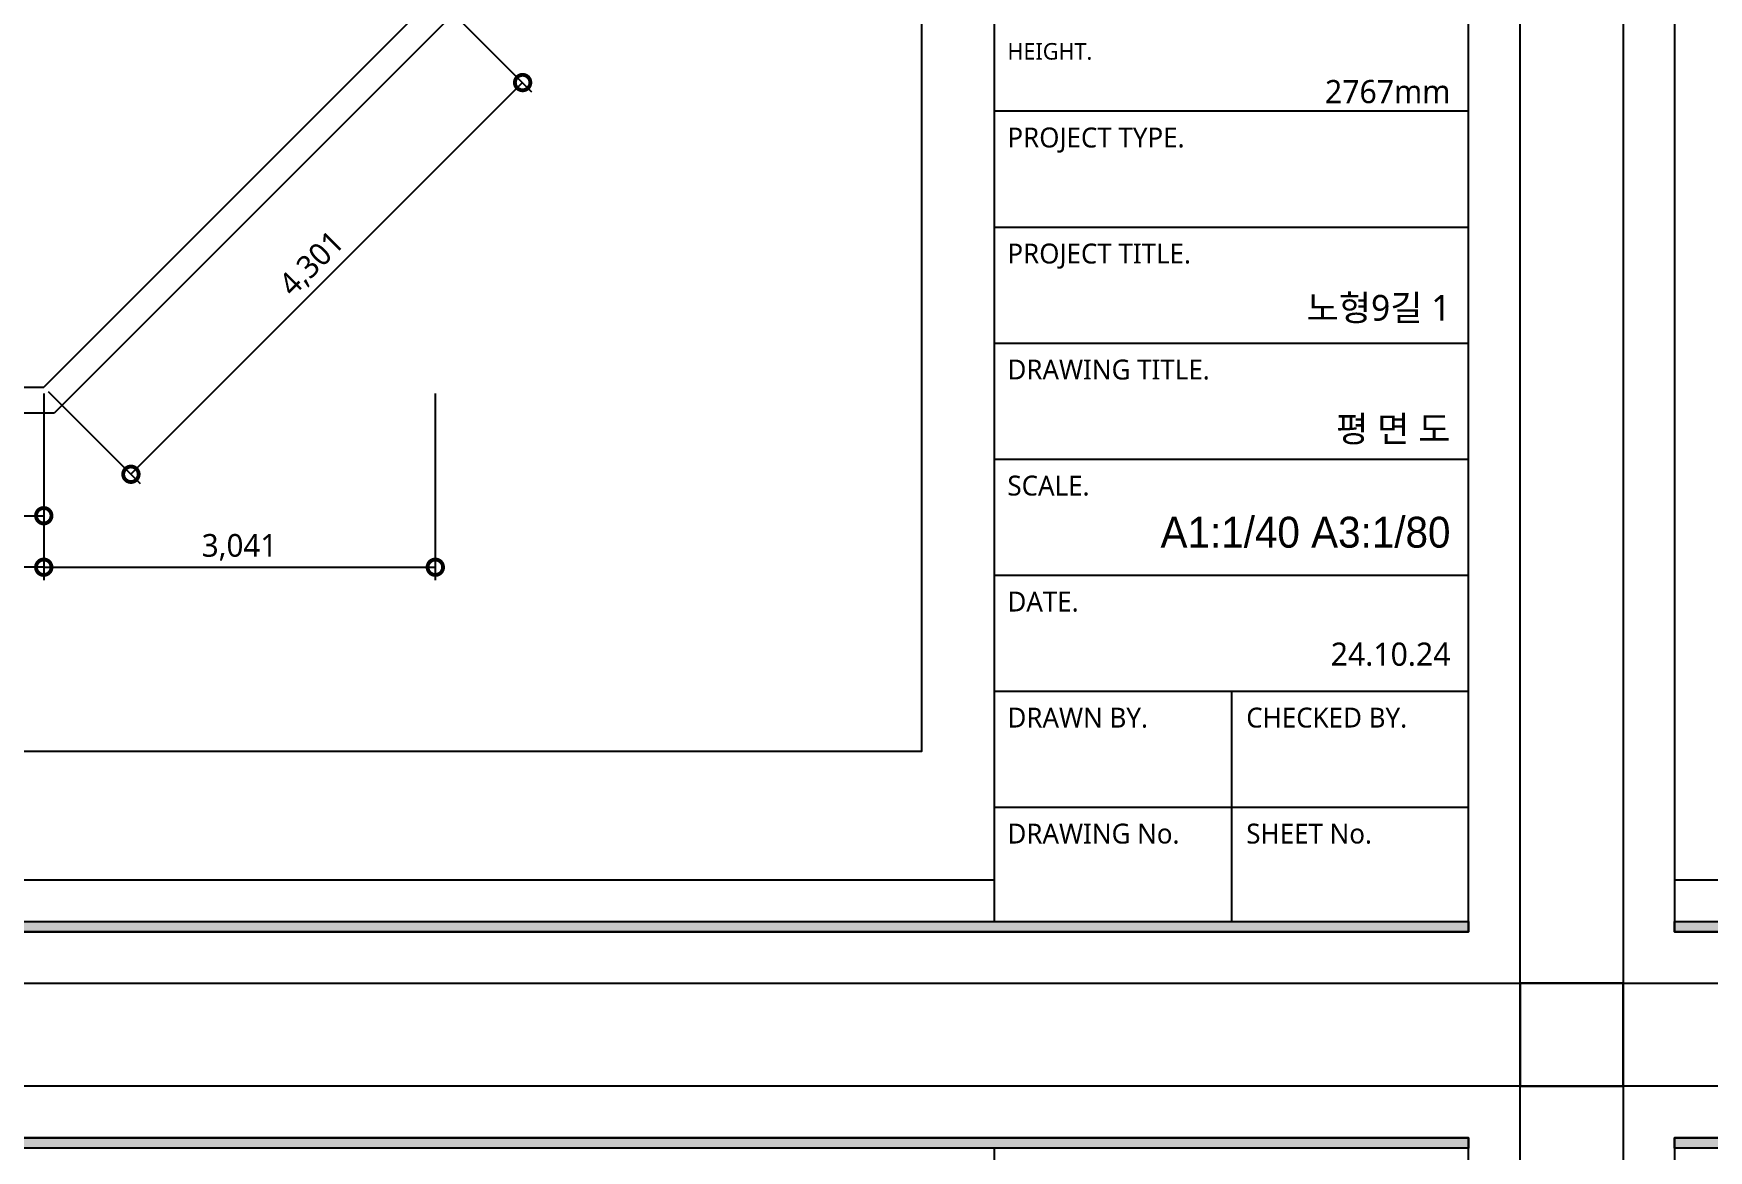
# Model space of a CAD drawing. Extents: x 11477420 to 23072185, y -28506554 to -14238804.
# Drawn here: x 11500275 to 11513284, y -14264664 to -14255989 of the extents above; entities that cross this region are included whole.
import ezdxf
from ezdxf.enums import TextEntityAlignment as Align

# ---------------------------------------------------------------- set-up
doc = ezdxf.new("R2010")
doc.units = 0
doc.header["$LTSCALE"] = 50
doc.header["$MEASUREMENT"] = 0
doc.layers.get('0').update_dxf_attribs({"linetype": 'CONTINUOUS'})
doc.layers.get('DEFPOINTS').update_dxf_attribs({"linetype": 'CONTINUOUS'})
for name, color, linetype in [('07-DIM WAL', 5, 'CONTINUOUS'), ('3.기호.계단선', 30, 'CONTINUOUS'), ('C-WIN', 4, 'CONTINUOUS'), ('F-SYM', 7, 'CONTINUOUS'), ('FORM(YOURNAME)-11', 1, 'CONTINUOUS'), ('FORM(YOURNAME)-11 @ 1', 1, 'CONTINUOUS')]:
    doc.layers.add(name, color=color, linetype=linetype)
doc.layers.add('Arch', color=8, linetype='CONTINUOUS', lineweight=0)
doc.styles.add('DAWIN', font='NanumSquareR.ttf')
doc.styles.add('YOURNAME', font='HY울릉도M.TTF')
doc.styles.add('맑은 고딕', font='malgun.ttf')
doc.linetypes.add('BATTING', pattern='A,0.00254,-2.54,[134,ltypeshp.shx,S=2.54,R=0,X=-2.54,Y=0],-5.08,[134,ltypeshp.shx,S=2.54,R=180,X=2.54,Y=0],-2.54', length=10.16254)
doc.dimstyles.new('80', dxfattribs={"dimscale": 80, "dimtxt": 2.2, "dimasz": 3, "dimexe": 1.25, "dimexo": 0.625, "dimtad": 1, "dimdec": 0, "dimzin": 0, "dimdsep": 46, "dimlunit": 6, "dimtxsty": 'DAWIN', "dimblk1": 'DOTSMALL', "dimblk2": 'DOTSMALL', "dimsah": 1, "dimcen": 0.001, "dimclrd": 1, "dimclre": 1, "dimclrt": 3, "dimadec": 0, "dimazin": 0, "dimtfac": 1, "dimtdec": 0, "dimtix": 1, "dimtmove": 2, "dimatfit": 3, "dimldrblk": 'DOTSMALL', "dimfxl": 0, "dimtolj": 1, "dimtzin": 0, "dimarcsym": 0})

# ---------------------------------------------------------------- blocks, each defined once
blk = doc.blocks.new('FORM-PLAN')
at = {"layer": 'FORM(YOURNAME)-11'}
h = blk.add_hatch(color=256, dxfattribs=at)
h.dxf.hatch_style = 1
h.paths.add_polyline_path([(-71444, 55115), (10556, 55115), (10556, 54915), (-71444, 54915)])
h.paths.add_polyline_path([(-71444, -2085), (10556, -2085), (10556, -2285), (-71444, -2285)])
at = {"layer": 'DEFPOINTS', "color": 158}
for p, q in [((1346, 54915), (1346, -2085)), ((1346, -1285), (-71444, -1285))]:
    blk.add_line(p, q, dxfattribs=at)
at = {"layer": 'DEFPOINTS', "color": 1}
for points in [[(-72444, 58115), (-72444, 56115), (-74444, 56115)], [(11556, 58115), (11556, 56115), (13556, 56115)], [(-72444, -5285), (-72444, -3285), (-74444, -3285)], [(11556, -5285), (11556, -3285), (13556, -3285)]]:
    blk.add_lwpolyline(points, dxfattribs=at)
at = {"layer": 'DEFPOINTS', "color": 158}
for points in [[(-71444, -2285), (10556, -2285), (10556, 55115), (-71444, 55115)], [(-69444, 53115), (-64, 53115), (-64, 1215), (-69444, 1215)]]:
    blk.add_lwpolyline(points, close=True, dxfattribs=at)
at = {"layer": 'FORM(YOURNAME)-11', "color": 14}
for p, q in [((1346, 13651), (10556, 13651)), ((1346, 11398), (10556, 11398)), ((1346, 9146), (10556, 9146)), ((1346, 6893), (10556, 6893)), ((1346, 4641), (10556, 4641)), ((1346, 2388), (10556, 2388)), ((5951, 2388), (5951, -2085)), ((1346, 136), (10556, 136))]:
    blk.add_line(p, q, dxfattribs=at)
at = {"layer": 'FORM(YOURNAME)-11', "color": 250}
blk.add_lwpolyline([(-72444, -3285), (11556, -3285), (11556, 56115), (-72444, 56115)], close=True, dxfattribs=at)
at = {"layer": 'FORM(YOURNAME)-11'}
for points in [[(-71444, 55115), (10556, 55115), (10556, 54915), (-71444, 54915)], [(-71444, -2085), (10556, -2085), (10556, -2285), (-71444, -2285)]]:
    blk.add_lwpolyline(points, close=True, dxfattribs=at)
at = {"layer": 'FORM(YOURNAME)-11', "color": 251, "style": '맑은 고딕'}
blk.add_text('HEIGHT.', height=321.8, dxfattribs=at).set_placement((1603, 14809), align=Align.MIDDLE_LEFT)
at = {"layer": 'FORM(YOURNAME)-11', "color": 14, "style": '맑은 고딕'}
for s, height, p in [('PROJECT TYPE.', 386.14, (1603, 13136)), ('PROJECT TITLE.', 386.14, (1603, 10883)), ('DRAWING TITLE.', 386.14, (1603, 8631)), ('SCALE.', 386.1, (1603, 6378)), ('DATE.', 386.1, (1603, 4126)), ('DRAWN BY.', 386.1, (1603, 1873)), ('CHECKED BY.', 386.14, (6240, 1873)), ('DRAWING No.', 386.14, (1603, -379)), ('SHEET No.', 386.1, (6240, -379))]:
    blk.add_text(s, height=height, dxfattribs=at).set_placement(p, align=Align.MIDDLE_LEFT)
at = {"layer": 'FORM(YOURNAME)-11', "color": 3, "style": 'YOURNAME'}
for tag, height, p in [('1', 450, (9905, 18188)), ('2', 450, (9905, 17544)), ('3', 450, (9905, 16257)), ('4', 450, (9905, 14326)), ('5', 515, (9905, 12009)), ('6', 515, (9905, 9757)), ('7', 515, (9905, 7504)), ('8', 515, (9905, 5252)), ('9', 515, (9905, 2999)), ('10', 515, (5655, 811)), ('11', 515, (9905, 747)), ('12', 515, (5655, -1441)), ('13', 515, (9905, -1441))]:
    blk.add_attdef(tag, text='', height=height, dxfattribs=at).set_placement(p, align=Align.MIDDLE_RIGHT)
blk = doc.blocks.new('*U527')
at = {"layer": 'F-SYM'}
ref = blk.add_blockref('FORM-PLAN', (11507198, -14262051), dxfattribs=dict(at, xscale=0.4, yscale=0.4, zscale=0.4))
ref.add_attrib('4', '2767mm', dxfattribs={"layer": 'FORM(YOURNAME)-11', "color": 3, "height": 180, "style": '맑은 고딕'}).set_placement((11511280, -14256350), align=Align.TOP_RIGHT)
ref.add_attrib('6', '노형9길 1', dxfattribs={"layer": 'FORM(YOURNAME)-11', "color": 3, "height": 200, "style": '맑은 고딕'}).set_placement((11511280, -14258019), align=Align.TOP_RIGHT)
ref.add_attrib('7', '평 면 도', dxfattribs={"layer": 'FORM(YOURNAME)-11', "color": 3, "height": 200, "style": '맑은 고딕'}).set_placement((11511280, -14258960), align=Align.TOP_RIGHT)
ref.add_attrib('8', 'A1:1/40 A3:1/80', dxfattribs={"layer": 'FORM(YOURNAME)-11 @ 1', "color": 3, "height": 240, "style": 'YOURNAME'}).set_placement((11511280, -14259862), align=Align.MIDDLE_RIGHT)
ref.add_attrib('9', '24.10.24', dxfattribs={"layer": 'FORM(YOURNAME)-11', "color": 3, "height": 180, "style": '맑은 고딕'}).set_placement((11511280, -14260719), align=Align.TOP_RIGHT)
blk = doc.blocks.new('_DOTSMALL')
at = {"color": 0, "linetype": 'ByBlock', "const_width": 0.5}
blk.add_lwpolyline([(-0.0625, 0, 1), (0.0625, 0, 1)], format="xyb", close=True, dxfattribs=at)
blk = doc.blocks.new('*D25')
at = {"layer": '07-DIM WAL', "color": 1, "lineweight": -2, "ltscale": 30}
for p, q in [((11483196, -14258784), (11483196, -14260234)), ((11500355, -14258784), (11500355, -14260234)), ((11500355, -14260134), (11483196, -14260134))]:
    blk.add_line(p, q, dxfattribs=at)
at = {"layer": 'DEFPOINTS', "color": 0, "ltscale": 30}
for p in [(11483196, -14258734), (11500355, -14258734), (11483196, -14260134)]:
    blk.add_point(p, dxfattribs=at)
at = {"layer": '07-DIM WAL', "color": 1, "lineweight": -2, "ltscale": 30, "xscale": 240, "yscale": 240, "zscale": 240, "rotation": 180}
blk.add_blockref('_DOTSMALL', (11483196, -14260134), dxfattribs=at)
at = {"layer": '07-DIM WAL', "color": 1, "lineweight": -2, "ltscale": 30, "xscale": 240, "yscale": 240, "zscale": 240}
blk.add_blockref('_DOTSMALL', (11500355, -14260134), dxfattribs=at)
at = {"layer": '07-DIM WAL', "color": 3, "ltscale": 30, "insert": (11491775, -14259980), "char_height": 176, "attachment_point": 5, "style": 'DAWIN'}
blk.add_mtext('\\A1;17,159', dxfattribs=at)
blk = doc.blocks.new('*D28')
at = {"layer": '07-DIM WAL', "color": 1, "lineweight": -2, "ltscale": 30}
for p, q in [((11500355, -14258784), (11500355, -14260234)), ((11503396, -14258784), (11503396, -14260234)), ((11500355, -14260134), (11503396, -14260134))]:
    blk.add_line(p, q, dxfattribs=at)
at = {"layer": 'DEFPOINTS', "color": 0, "ltscale": 30}
for p in [(11500355, -14258734), (11503396, -14258734), (11503396, -14260134)]:
    blk.add_point(p, dxfattribs=at)
at = {"layer": '07-DIM WAL', "color": 1, "lineweight": -2, "ltscale": 30, "xscale": 240, "yscale": 240, "zscale": 240, "rotation": 180}
blk.add_blockref('_DOTSMALL', (11500355, -14260134), dxfattribs=at)
at = {"layer": '07-DIM WAL', "color": 1, "lineweight": -2, "ltscale": 30, "xscale": 240, "yscale": 240, "zscale": 240}
blk.add_blockref('_DOTSMALL', (11503396, -14260134), dxfattribs=at)
at = {"layer": '07-DIM WAL', "color": 3, "ltscale": 30, "insert": (11501875, -14259980), "char_height": 176, "attachment_point": 5, "style": 'DAWIN'}
blk.add_mtext('\\A1;3,041', dxfattribs=at)
blk = doc.blocks.new('*D29')
at = {"layer": '07-DIM WAL', "color": 1, "lineweight": -2, "ltscale": 30}
for p, q in [((11503431, -14255728), (11504144, -14256441)), ((11501032, -14259412), (11504074, -14256370)), ((11500390, -14258770), (11501103, -14259483))]:
    blk.add_line(p, q, dxfattribs=at)
at = {"layer": 'DEFPOINTS', "color": 0, "ltscale": 30}
for p in [(11503396, -14255693), (11504074, -14256370), (11500355, -14258734)]:
    blk.add_point(p, dxfattribs=at)
at = {"layer": '07-DIM WAL', "color": 1, "lineweight": -2, "ltscale": 30, "xscale": 240, "yscale": 240, "zscale": 240}
for p, rotation in [((11504074, -14256370), 45), ((11501032, -14259412), 225)]:
    blk.add_blockref('_DOTSMALL', p, dxfattribs=dict(at, rotation=rotation))
at = {"layer": '07-DIM WAL', "color": 3, "ltscale": 30, "insert": (11502443, -14257782), "char_height": 176, "attachment_point": 5, "rotation": 45, "style": 'DAWIN'}
blk.add_mtext('\\A1;4,301', dxfattribs=at)
blk = doc.blocks.new('*D38')
at = {"layer": '07-DIM WAL', "color": 1, "lineweight": -2, "ltscale": 30}
for p, q in [((11498346, -14258784), (11498346, -14259834)), ((11500355, -14258784), (11500355, -14259834)), ((11498346, -14259734), (11500355, -14259734))]:
    blk.add_line(p, q, dxfattribs=at)
at = {"layer": 'DEFPOINTS', "color": 0, "ltscale": 30}
for p in [(11498346, -14258734), (11500355, -14258734), (11500355, -14259734)]:
    blk.add_point(p, dxfattribs=at)
at = {"layer": '07-DIM WAL', "color": 1, "lineweight": -2, "ltscale": 30, "xscale": 240, "yscale": 240, "zscale": 240, "rotation": 180}
blk.add_blockref('_DOTSMALL', (11498346, -14259734), dxfattribs=at)
at = {"layer": '07-DIM WAL', "color": 1, "lineweight": -2, "ltscale": 30, "xscale": 240, "yscale": 240, "zscale": 240}
blk.add_blockref('_DOTSMALL', (11500355, -14259734), dxfattribs=at)
at = {"layer": '07-DIM WAL', "color": 3, "ltscale": 30, "insert": (11499350, -14259580), "char_height": 176, "attachment_point": 5, "style": 'DAWIN'}
blk.add_mtext('\\A1;2,009', dxfattribs=at)
blk = doc.blocks.new('*U528')
at = {"layer": 'F-SYM', "xscale": 0.4, "yscale": 0.4, "zscale": 0.4}
blk.add_blockref('FORM-PLAN', (11541598, -14262051), dxfattribs=at)
blk = doc.blocks.new('*U529')
at = {"layer": 'F-SYM', "xscale": 0.4, "yscale": 0.4, "zscale": 0.4}
blk.add_blockref('FORM-PLAN', (11541598, -14286611), dxfattribs=at)
blk = doc.blocks.new('*U530')
at = {"layer": 'F-SYM', "xscale": 0.4, "yscale": 0.4, "zscale": 0.4}
blk.add_blockref('FORM-PLAN', (11507198, -14286611), dxfattribs=at)

msp = doc.modelspace()

# ---------------------------------------------------------------- linework, layer by layer
at = {"layer": 'Arch', "ltscale": 10}
msp.add_lwpolyline([(11483196.1, -14258734.4), (11500354.6, -14258734.4), (11503396.1, -14255693), (11503396.1, -14255584.4), (11502796.1, -14255584.4), (11502796.1, -14254884.4), (11503396.1, -14254884.4), (11503396.1, -14248484.4), (11502796.1, -14248484.4), (11502796.1, -14247884.4), (11503196.1, -14247884.4), (11503196.1, -14245234.4), (11497196.1, -14245234.4)], dxfattribs=at)
at = {"layer": 'C-WIN', "ltscale": 30}
for p, q in [((11503396.1, -14255693), (11500354.6, -14258734.4)), ((11503596.1, -14255775.9), (11500437.5, -14258934.4)), ((11483446.1, -14258734.4), (11500354.6, -14258734.4)), ((11483446.1, -14258934.4), (11500437.5, -14258934.4))]:
    msp.add_line(p, q, dxfattribs=at)

# ---------------------------------------------------------------- block references
at = {"layer": '3.기호.계단선', "linetype": 'BATTING'}
for name in ['*U527', '*U528', '*U530', '*U529']:
    msp.add_blockref(name, (0, 0), dxfattribs=at)

# ---------------------------------------------------------------- dimensions: what is measured, and where the dimension line sits
at = {"layer": '07-DIM WAL', "ltscale": 30}
dim = msp.add_aligned_dim(p1=(11500354.6, -14258734.4), p2=(11503396.1, -14255693), distance=-958.1, dimstyle='80', dxfattribs=at)
dim.commit()
dim.dimension.update_dxf_attribs({"geometry": '*D29', "text_midpoint": (11502443.4, -14257781.8)})
for base, p1, p2, picture, middle in [((11483196.0658, -14260134.445), (11500354.6444, -14258734.445), (11483196.0658, -14258734.445), '*D25', (11491775.3551, -14259979.6831)), ((11500354.6444, -14259734.445), (11498346.0658, -14258734.445), (11500354.6444, -14258734.445), '*D38', (11499350.3551, -14259579.6831)), ((11503396.0658, -14260134.445), (11500354.6444, -14258734.445), (11503396.0658, -14258734.445), '*D28', (11501875.3551, -14259979.6831))]:
    dim = msp.add_linear_dim(base=base, p1=p1, p2=p2, dimstyle='80', dxfattribs=at)
    dim.commit()
    dim.dimension.update_dxf_attribs({"geometry": picture, "text_midpoint": middle})

doc.saveas('drawing.dxf')
